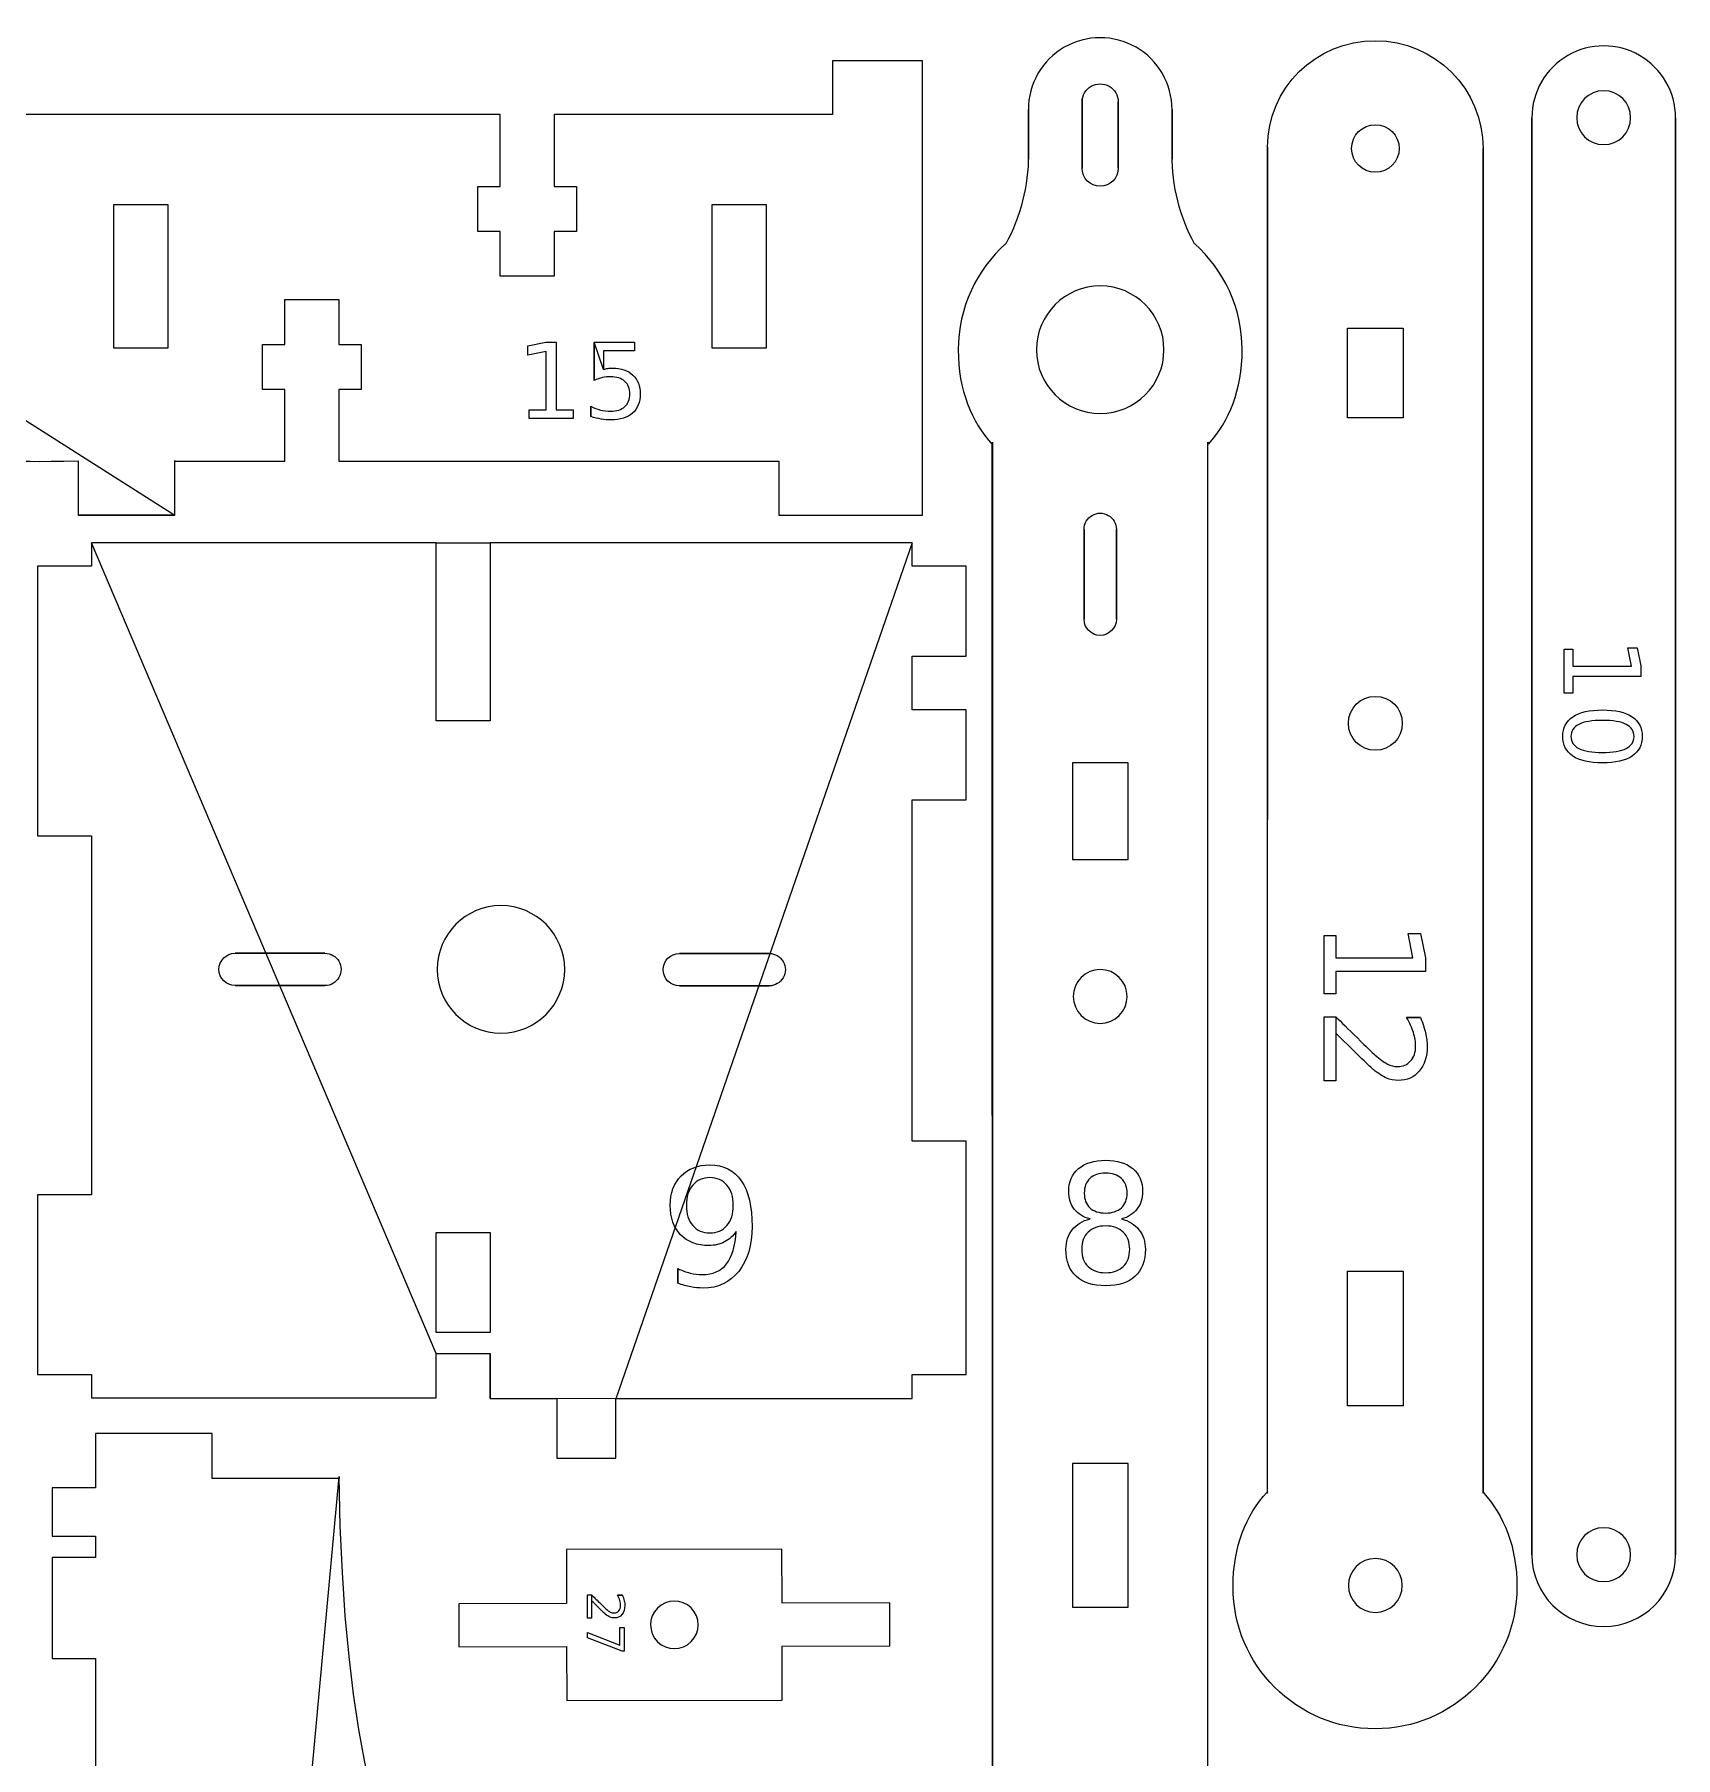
# Model space of a CAD drawing. Extents: x 6 to 931, y 6 to 506.
# Drawn here: x 237.4 to 498, y 232.1 to 505.8 of the extents above; entities that cross this region are included whole.
import ezdxf

# ---------------------------------------------------------------- set-up
doc = ezdxf.new("R2010")
doc.units = 0
doc.layers.add('MeArm1.0', color=7, linetype='CONTINUOUS')

msp = doc.modelspace()

# ---------------------------------------------------------------- linework, layer by layer
at = {"layer": 'MeArm1.0', "color": 5}
for points in [[(224.00384, 452.05032), (259.64, 429.41661), (259.639, 429.54184), (259.639, 438.09878), (259.64, 437.97355), (277.12428, 437.97355), (277.12428, 449.38268), (273.55886, 449.38268), (273.55886, 456.51353), (277.12428, 456.51353), (277.12428, 463.64419), (285.68104, 463.64419), (285.68104, 456.51353), (289.24646, 456.51353), (289.24646, 449.38268), (285.68104, 449.38268), (285.68104, 437.97355), (355.553, 437.97355), (355.553, 429.41661), (378.37145, 429.41661), (378.37145, 501.57996), (364.10994, 501.57996), (364.10994, 493.02302), (319.89986, 493.02302), (319.89986, 481.61388), (323.46529, 481.61388), (323.46529, 474.48322), (319.89986, 474.48322), (319.89986, 467.35237), (311.34292, 467.35237), (311.34292, 474.48322), (307.7775, 474.48322), (307.7775, 481.61388), (311.34292, 481.61388), (311.34292, 493.02302), (228.62642, 493.02302)], [(411.03256, 374.76309), (411.03256, 390.08888), (402.19157, 390.08888), (402.19157, 374.76309), (411.03256, 374.76309)], [(454.73131, 309.37954), (454.73131, 287.98737), (445.8894, 287.98737), (445.8894, 309.37954), (454.73131, 309.37954)], [(272.14043, 129.00447), (285.73909, 276.75257), (285.73909, 276.46797), (265.57987, 276.46797), (265.57987, 283.59882), (247.04062, 283.59882), (247.04062, 274.98017), (240.19492, 274.98017), (240.19492, 267.27921), (247.04062, 267.27921), (247.04062, 263.9177), (240.19492, 263.9177), (240.19492, 247.88343), (247.04062, 247.88343), (247.04062, 226.58947)], [(321.86211, 256.59664), (304.74823, 256.55834), (304.76463, 249.71282), (321.87833, 249.75152), (321.89803, 241.19458), (356.12507, 241.27128), (356.10587, 249.82822), (373.21957, 249.86642), (373.20497, 256.71157), (356.09126, 256.67327), (356.07206, 265.23076), (321.84502, 265.15376), (321.86362, 256.59682)]]:
    msp.add_lwpolyline(points, dxfattribs=at)
for points in [[(403.76005, 495.56907), (403.76005, 495.05263)], [(403.76005, 484.4993), (403.76005, 495.56907), (403.76005, 495.56907)], [(395.20303, 493.83613), (395.20303, 485.95336), (395.20311, 485.95333)], [(409.46462, 495.05263), (409.46462, 484.4993)], [(418.02148, 486.62716), (418.02148, 485.95336), (418.02148, 493.83613)], [(475.16363, 492.53725), (475.16363, 264.35455)], [(497.98153, 264.35455), (497.98153, 492.53725)], [(450.31008, 491.4266), (450.31008, 491.4266)], [(433.10273, 274.30235), (433.19633, 274.14043), (433.19733, 487.87377)], [(467.42346, 487.64759), (467.42346, 274.14043), (467.43626, 274.26311)], [(486.5724, 488.25878), (486.5724, 488.25878)], [(395.20311, 485.95333), (395.20311, 486.62713)], [(258.52625, 455.94269), (249.96949, 455.94269), (249.96949, 478.76114), (258.52625, 478.76114), (258.52625, 455.94269), (258.52625, 455.94269)], [(353.56282, 455.94269), (345.00587, 455.94269), (345.00587, 478.76114), (353.56282, 478.76114), (353.56282, 455.94269), (353.56282, 455.94269)], [(391.63787, 472.53338), (391.57557, 472.48828)], [(421.62922, 472.50581), (421.58672, 472.53341)], [(454.58855, 459.12457), (454.73131, 459.12457), (454.73131, 444.86306), (454.58855, 444.86306), (446.03161, 444.86306), (445.8894, 444.86306), (445.8894, 459.12457), (446.03161, 459.12457), (454.58855, 459.12457), (454.58855, 459.12457)], [(406.61225, 445.56589), (406.61225, 445.56589)], [(389.46235, 440.63533), (389.49845, 441.01686), (389.49845, 227.50916)], [(423.72604, 441.01632), (423.79684, 440.67476)], [(244.31403, 429.41661), (259.64, 429.41661), (259.64, 429.41661)], [(404.0452, 412.90733), (404.0452, 427.16884)], [(409.17893, 427.16884), (409.17893, 412.90733), (409.17893, 412.90733)], [(246.39444, 425.02076), (246.39444, 421.31258), (237.8375, 421.31258), (237.8375, 378.52859), (246.39444, 378.52859), (246.39444, 321.48274), (237.8375, 321.48274), (237.8375, 292.95972), (246.39444, 292.95972), (246.39444, 289.25209), (301.15785, 289.25209), (301.15785, 296.29531)], [(309.71515, 425.02076), (309.71515, 396.78197), (301.15821, 396.78197), (301.15821, 425.02076)], [(329.70692, 289.10349), (329.71792, 289.17909), (376.74369, 289.17909), (376.74405, 289.25209), (376.74405, 292.95972), (385.30045, 292.95972), (385.30045, 330.03968), (376.74405, 330.03968), (376.74405, 384.23316), (385.30045, 384.23316), (385.30045, 398.49467), (376.74405, 398.49467), (376.74405, 407.05107), (385.30045, 407.05107), (385.30045, 421.31258), (376.74405, 421.31258), (376.74405, 425.02076)], [(450.31008, 400.65317), (450.31008, 400.65317)], [(269.22398, 359.86046), (283.48549, 359.86046)], [(339.78215, 359.82267), (354.04348, 359.82267)], [(301.31224, 357.29378), (301.31224, 357.29378)], [(283.48549, 354.72655), (269.22398, 354.72655), (269.22398, 354.72655)], [(354.04348, 354.68876), (339.78215, 354.68876), (339.78215, 354.68876)], [(406.61225, 348.72242), (406.61225, 348.72242)], [(301.15871, 299.65627), (301.15871, 315.49357), (309.71547, 315.49357), (309.71547, 299.65627), (309.71547, 299.65627)], [(309.71461, 296.29531), (309.71461, 289.17907)], [(320.30573, 289.17907), (320.29473, 289.10347), (320.29473, 279.69127), (329.70693, 279.69127), (329.70693, 289.10347), (329.70692, 289.10349)], [(410.89072, 256.03146), (411.03311, 256.03146), (411.03311, 278.84991), (410.89072, 278.84991), (402.33396, 278.84991), (402.19102, 278.84991), (402.19102, 256.03146), (402.33396, 256.03146), (410.89072, 256.03146), (410.89072, 256.03146)], [(433.10224, 274.30235), (433.10273, 274.30235)], [(497.98153, 264.35455), (497.98153, 264.35455)], [(486.5724, 260.07608), (486.5724, 260.07608)], [(450.31008, 255.18642), (450.31008, 255.18642)], [(341.66152, 250.54496), (341.66207, 250.54632)]]:
    msp.add_lwpolyline(points, close=True, dxfattribs=at)
at = {"layer": 'MeArm1.0', "color": 7}
for points in [[(315.93823, 446.16015), (318.61349, 446.16015), (318.61349, 455.39384), (315.70313, 454.81015), (315.70313, 456.30181), (318.59727, 456.8855), (320.23485, 456.8855), (320.23485, 446.16015), (322.91011, 446.16015), (322.91011, 444.78198), (315.93823, 444.78198), (315.93823, 446.16015), (315.93823, 446.16015)], [(326.24202, 450.80541), (326.24202, 456.88554), (326.24202, 456.8855)], [(326.24202, 456.8855), (332.67075, 456.8855), (332.67075, 455.50734), (327.74179, 455.50734), (327.74179, 452.54023)], [(325.73129, 445.06576), (325.73129, 446.71145)], [(481.69229, 408.14503), (481.69229, 405.45625), (490.97263, 405.45625), (490.38599, 408.38131), (491.88519, 408.38131), (492.47183, 405.47255), (492.47183, 403.82669), (481.69229, 403.82669), (481.69229, 401.13792), (480.30716, 401.13792), (480.30716, 408.14503), (481.69229, 408.14503), (481.69229, 408.14503)], [(491.38817, 394.28562), (491.38817, 394.28562)], [(492.69182, 394.28562), (492.69182, 394.28562)], [(444.02126, 362.67892), (444.02126, 359.13047), (456.26879, 359.13047), (455.49458, 362.99076), (457.47311, 362.99076), (458.24732, 359.15198), (458.24732, 356.9799), (444.02126, 356.9799), (444.02126, 353.43145), (442.19327, 353.43145), (442.19327, 362.67892), (444.02126, 362.67892), (444.02126, 362.67892)], [(444.02126, 347.16252), (444.02126, 339.58173), (442.19327, 339.58173), (442.19327, 349.77547), (444.02126, 349.77547)], [(455.27953, 349.66794), (457.47311, 349.66794)], [(444.02126, 347.16252), (444.02126, 347.16252)], [(404.080181, 321.769975), (404.080181, 321.769975)], [(404.991068, 317.666861), (404.991068, 317.666861)], [(344.6188, 315.44309), (344.6188, 315.44309)], [(407.477529, 316.560692), (407.477529, 316.560692)], [(339.54495, 307.45368), (339.54495, 309.77603)], [(339.54495, 307.45368), (339.54495, 307.45368)], [(325.83124, 257.0339), (325.83124, 254.27441), (325.16583, 254.27441), (325.16583, 257.98505), (325.83124, 257.98505)], [(329.92939, 257.94591), (330.72788, 257.94591)], [(325.83119, 257.0339), (325.83124, 257.0339)], [(331.0097, 252.8105), (331.0097, 249.05289), (330.67308, 249.05289), (325.16583, 251.17438), (325.16583, 252.00027), (330.34429, 250.00404), (330.34429, 252.8105), (331.0097, 252.8105), (331.0097, 252.8105)]]:
    msp.add_lwpolyline(points, close=True, dxfattribs=at)
at = {"layer": 'MeArm1.0', "color": 5}
for points in [[(400.9076, 503.71713), (397.37796, 501.67875), (395.20303, 497.91216), (395.20303, 493.83613)], [(412.31692, 503.71713), (408.78709, 505.75495), (404.43779, 505.75495), (400.9076, 503.71713)], [(418.02148, 493.83613), (418.02148, 497.91216), (415.84711, 501.67875), (412.31692, 503.71713)], [(433.19733, 487.87377), (433.19733, 497.3254), (440.85794, 504.76129), (450.30957, 504.76129)], [(450.30957, 504.76129), (459.7612, 504.76129), (467.42346, 497.09922), (467.42346, 487.64759)], [(492.27696, 502.41769), (488.74732, 504.45607), (484.39838, 504.45607), (480.86783, 502.41769)], [(480.86783, 502.41769), (477.33818, 500.37986), (475.16363, 496.61327), (475.16363, 492.53725)], [(497.98153, 492.53725), (497.98153, 496.61327), (495.80715, 500.37986), (492.27696, 502.41769)], [(405.18615, 497.52292), (406.06897, 498.03279), (407.15625, 498.03279), (408.03852, 497.52292)], [(403.76005, 495.05263), (403.76005, 496.072), (404.30388, 497.01324), (405.18615, 497.52292)], [(408.03852, 497.52292), (408.92135, 497.01324), (409.46462, 496.072), (409.46462, 495.05263)], [(486.57294, 496.81554), (484.20962, 496.81554), (482.29447, 494.90038), (482.29392, 492.53725)], [(490.85087, 492.53725), (490.85123, 494.90038), (488.93571, 496.81554), (486.57294, 496.81554)], [(482.29392, 492.53725), (482.29392, 490.17448), (484.20962, 488.25878), (486.5724, 488.25878)], [(486.5724, 488.25878), (488.93571, 488.25878), (490.85087, 490.17448), (490.85087, 492.53725)], [(446.53107, 487.64759), (446.53107, 489.73453), (448.22315, 491.4266), (450.31008, 491.4266)], [(450.31008, 491.4266), (452.39757, 491.4266), (454.08964, 489.73453), (454.08964, 487.64759)], [(450.31063, 483.86858), (448.22315, 483.86804), (446.53162, 485.56066), (446.53107, 487.64759)], [(454.08964, 487.64759), (454.08964, 485.56066), (452.39757, 483.86858), (450.31063, 483.86858)], [(395.20311, 486.62713), (395.20311, 481.79698), (393.97673, 476.76001), (391.63787, 472.53338)], [(406.61225, 481.64747), (405.03719, 481.64693), (403.76005, 482.92406), (403.76005, 484.4993)], [(409.46462, 484.4993), (409.46462, 482.92406), (408.18749, 481.64747), (406.61225, 481.64747)], [(421.58672, 472.53341), (419.24842, 476.76004), (418.02148, 481.79701), (418.02148, 486.62716)], [(391.57557, 472.48828), (386.96814, 468.36042), (384.06867, 462.36395), (384.06867, 455.69167)], [(429.15584, 455.69112), (429.15639, 462.37381), (426.24815, 468.37758), (421.62922, 472.50581)], [(406.61225, 465.81711), (401.01995, 465.81711), (396.487, 461.28343), (396.487, 455.69168)], [(416.73768, 455.69113), (416.73822, 461.28343), (412.20418, 465.81711), (406.61225, 465.81711)], [(384.06867, 455.69167), (384.06867, 449.29122), (386.16911, 444.27268), (389.46235, 440.63533)], [(396.487, 455.69168), (396.487, 450.09938), (401.01995, 445.56589), (406.61225, 445.56589)], [(406.61225, 445.56589), (412.20418, 445.56589), (416.73768, 450.09938), (416.73768, 455.69113)], [(423.79684, 440.67476), (427.06982, 444.30901), (429.15584, 449.31495), (429.15584, 455.69112)], [(229.59449, 443.43806), (229.82998, 437.41567), (231.41508, 437.89852), (244.31403, 438.04036)], [(423.72604, 227.50861), (423.72604, 227.50916), (423.72604, 441.01632), (423.72604, 441.01632)], [(244.31403, 438.04036), (244.31403, 435.49176), (244.31403, 432.50758), (244.31403, 429.41661)], [(405.32854, 429.39178), (406.12282, 429.85035), (407.10185, 429.85035), (407.89559, 429.39178)], [(404.0452, 427.16884), (404.0452, 428.0858), (404.53462, 428.93339), (405.32854, 429.39178)], [(407.89559, 429.39178), (408.69005, 428.93339), (409.17893, 428.0858), (409.17893, 427.16884)], [(301.15821, 425.02076), (301.15785, 425.02076), (246.39444, 425.02076), (246.39444, 425.02076)], [(376.74405, 425.02076), (376.74405, 425.02076), (309.71461, 425.02076), (309.71515, 425.02076)], [(406.61225, 410.34011), (405.19455, 410.34011), (404.0452, 411.48945), (404.0452, 412.90733)], [(409.17893, 412.90733), (409.17893, 411.48945), (408.03013, 410.34011), (406.61225, 410.34011)], [(446.03161, 396.3747), (446.03161, 398.73801), (447.94731, 400.65317), (450.31008, 400.65317)], [(450.31008, 400.65317), (452.6734, 400.65317), (454.58855, 398.73801), (454.58855, 396.37524)], [(450.31063, 392.09677), (447.94731, 392.09622), (446.03216, 394.01192), (446.03161, 396.3747)], [(454.58855, 396.37524), (454.5891, 394.01192), (452.6734, 392.09677), (450.31063, 392.09677)], [(311.43821, 367.41903), (305.84592, 367.41903), (301.31224, 362.88553), (301.31224, 357.29378)], [(321.56346, 357.29378), (321.56346, 362.88553), (317.02996, 367.41903), (311.43821, 367.41903)], [(266.65729, 357.29378), (266.65729, 358.71111), (267.80609, 359.86046), (269.22398, 359.86046)], [(283.48549, 359.86046), (284.40244, 359.86046), (285.25003, 359.3714), (285.7086, 358.57712)], [(285.7086, 358.57712), (286.16699, 357.78265), (286.16699, 356.80418), (285.7086, 356.00989)], [(337.21492, 357.25544), (337.21492, 358.67333), (338.36427, 359.82267), (339.78215, 359.82267)], [(354.04348, 359.82267), (354.96044, 359.82267), (355.80766, 359.33307), (356.26659, 358.53879)], [(356.26659, 358.53879), (356.72517, 357.74505), (356.72517, 356.76584), (356.26659, 355.97156)], [(269.22398, 354.72655), (267.80609, 354.72655), (266.65675, 355.8759), (266.65729, 357.29378)], [(285.7086, 356.00989), (285.25003, 355.21561), (284.40244, 354.72655), (283.48549, 354.72655)], [(301.31224, 357.29378), (301.31224, 351.70148), (305.84592, 347.16835), (311.43767, 347.16835)], [(311.43767, 347.16835), (317.02996, 347.1678), (321.56346, 351.70148), (321.56346, 357.29378)], [(339.78215, 354.68876), (338.36427, 354.68876), (337.21492, 355.83756), (337.21492, 357.25544)], [(356.26659, 355.97156), (355.80766, 355.17782), (354.96044, 354.68876), (354.04348, 354.68876)], [(406.61225, 357.27826), (404.24948, 357.27881), (402.33432, 355.36366), (402.33396, 353.00089)], [(410.89017, 353.00034), (410.89072, 355.36366), (408.97502, 357.27826), (406.61225, 357.27826)], [(402.33396, 353.00089), (402.33396, 350.63702), (404.24948, 348.72242), (406.61225, 348.72242)], [(406.61225, 348.72242), (408.97502, 348.72242), (410.89017, 350.63702), (410.89017, 353.00034)], [(309.71547, 299.65627), (309.71492, 299.65627), (301.15871, 299.65627), (301.15871, 299.65627)], [(301.15785, 296.29531), (301.15785, 296.29531), (309.71406, 296.29531), (309.71461, 296.29531)], [(309.71461, 289.17907), (309.71406, 289.17907), (320.30573, 289.17907), (320.30573, 289.17907)], [(323.59143, 185.44298), (314.51403, 188.97098), (286.8941, 190.46133), (285.73909, 276.75257)], [(427.70801, 259.24601), (427.70801, 265.64665), (429.80846, 270.66555), (433.10224, 274.30235)], [(467.43626, 274.26311), (470.70941, 270.62941), (472.79525, 265.62329), (472.79525, 259.24711)], [(486.57294, 268.63302), (484.20962, 268.63302), (482.29447, 266.71732), (482.29392, 264.35455)], [(490.85087, 264.35455), (490.85123, 266.71732), (488.93571, 268.63302), (486.57294, 268.63302)], [(450.31063, 263.74282), (447.94731, 263.74336), (446.03216, 261.82766), (446.03216, 259.46489)], [(454.58855, 259.46489), (454.58855, 261.82766), (452.6734, 263.74282), (450.31063, 263.74282)], [(475.16363, 264.35455), (475.16363, 258.05322), (480.27161, 252.94541), (486.5724, 252.94541)], [(482.29392, 264.35455), (482.29392, 261.99178), (484.20962, 260.07608), (486.5724, 260.07608)], [(486.5724, 252.94541), (492.87354, 252.94541), (497.98153, 258.05322), (497.98153, 264.35455)], [(486.5724, 260.07608), (488.93571, 260.07608), (490.85087, 261.99178), (490.85087, 264.35455)], [(341.64927, 255.89071), (340.17023, 257.36354), (337.77698, 257.35788), (336.30433, 255.87791)], [(450.25209, 236.70249), (437.80131, 236.70194), (427.70801, 246.79633), (427.70801, 259.24601)], [(446.03216, 259.46489), (446.03216, 257.10212), (447.94731, 255.18642), (450.31008, 255.18642)], [(472.79525, 259.24711), (472.79625, 246.79633), (462.70195, 236.70249), (450.25209, 236.70249)], [(450.31008, 255.18642), (452.6734, 255.18642), (454.58855, 257.10212), (454.58855, 259.46489)], [(336.30433, 255.87791), (334.8315, 254.39905), (334.83771, 252.00634), (336.31713, 250.53406)], [(341.66207, 250.54632), (343.13417, 252.02535), (343.12906, 254.41806), (341.64927, 255.89071)], [(336.31713, 250.53406), (337.79598, 249.06087), (340.18888, 249.06653), (341.66152, 250.54496)]]:
    msp.add_open_spline(points, degree=3, dxfattribs=at)
at = {"layer": 'MeArm1.0', "color": 7}
for points in [[(327.74179, 452.54023), (327.97959, 452.621297), (328.21739, 452.680747), (328.45519, 452.71858)], [(328.45519, 452.71858), (328.69299, 452.761847), (328.93079, 452.78348), (329.16859, 452.78348)], [(329.16859, 452.78348), (330.51973, 452.78348), (331.589833, 452.413267), (332.3789, 451.67284)], [(332.3789, 451.67284), (333.167967, 450.932413), (333.5625, 449.929867), (333.5625, 448.6652)], [(327.57155, 451.25939), (327.139183, 451.16211), (326.696007, 451.010783), (326.24202, 450.80541)], [(328.88485, 451.40531), (328.447083, 451.40531), (328.009317, 451.35667), (327.57155, 451.25939)], [(331.10613, 450.66759), (330.56027, 451.159403), (329.819843, 451.40531), (328.88485, 451.40531)], [(331.92492, 448.6652), (331.92492, 449.508313), (331.65199, 450.175777), (331.10613, 450.66759)], [(325.73129, 446.71145), (326.217703, 446.44663), (326.72033, 446.249363), (327.23917, 446.11965)], [(327.23917, 446.11965), (327.758003, 445.989943), (328.306563, 445.92509), (328.88485, 445.92509)], [(328.88485, 445.92509), (329.819843, 445.92509), (330.56027, 446.170997), (331.10613, 446.66281)], [(331.10613, 446.66281), (331.65199, 447.154623), (331.92492, 447.822087), (331.92492, 448.6652)], [(333.5625, 448.6652), (333.5625, 447.3627), (333.15716, 446.349343), (332.34648, 445.62513)], [(327.36077, 444.67663), (326.836523, 444.763103), (326.293363, 444.892813), (325.73129, 445.06576)], [(328.91728, 444.54692), (328.409253, 444.54692), (327.890417, 444.590157), (327.36077, 444.67663)], [(332.34648, 445.62513), (331.535793, 444.906323), (330.392727, 444.54692), (328.91728, 444.54692)], [(480.07087, 394.28562), (480.07087, 395.649013), (480.608627, 396.69193), (481.68414, 397.41437)], [(481.68414, 397.41437), (482.76508, 398.131377), (484.329457, 398.48988), (486.37727, 398.48988)], [(486.37727, 396.83588), (484.70969, 396.83588), (483.457647, 396.624037), (482.62114, 396.20035)], [(486.37727, 398.48988), (488.430517, 398.48988), (489.994897, 398.131377), (491.07041, 397.41437)], [(490.13341, 396.20035), (489.302337, 396.624037), (488.05029, 396.83588), (486.37727, 396.83588)], [(491.07041, 397.41437), (492.15135, 396.69193), (492.69182, 395.649013), (492.69182, 394.28562)], [(481.68414, 391.16501), (480.608627, 391.882017), (480.07087, 392.92222), (480.07087, 394.28562)], [(482.62114, 396.20035), (481.79006, 395.77123), (481.37452, 395.132987), (481.37452, 394.28562)], [(481.37452, 394.28562), (481.37452, 393.432813), (481.79006, 392.794567), (482.62114, 392.37088)], [(491.38817, 394.28562), (491.38817, 395.132987), (490.969917, 395.77123), (490.13341, 396.20035)], [(490.13341, 392.37088), (490.969917, 392.794567), (491.38817, 393.432813), (491.38817, 394.28562)], [(492.69182, 394.28562), (492.69182, 392.92222), (492.15135, 391.882017), (491.07041, 391.16501)], [(482.62114, 392.37088), (483.457647, 391.941767), (484.70969, 391.72721), (486.37727, 391.72721)], [(486.37727, 391.72721), (488.05029, 391.72721), (489.302337, 391.941767), (490.13341, 392.37088)], [(486.37727, 390.08135), (484.329457, 390.08135), (482.76508, 390.44257), (481.68414, 391.16501)], [(491.07041, 391.16501), (489.994897, 390.44257), (488.430517, 390.08135), (486.37727, 390.08135)], [(444.02126, 349.77547), (444.87432, 348.951077), (446.01771, 347.82919), (447.45143, 346.40981)], [(456.35481, 347.24854), (456.11825, 348.00124), (455.759823, 348.807707), (455.27953, 349.66794)], [(457.47311, 349.66794), (457.82437, 348.793373), (458.08961, 347.976153), (458.26883, 347.21628)], [(448.18262, 343.09793), (447.19336, 344.058517), (445.80624, 345.41338), (444.02126, 347.16252)], [(447.45143, 346.40981), (448.892317, 344.983263), (449.820647, 344.08719), (450.23642, 343.72159)], [(455.90319, 342.75383), (456.440837, 343.348823), (456.70966, 344.126617), (456.70966, 345.08721)], [(456.70966, 345.08721), (456.70966, 345.768223), (456.591377, 346.488667), (456.35481, 347.24854)], [(458.53765, 345.13022), (458.53765, 343.467107), (458.12187, 342.140917), (457.29031, 341.15165)], [(458.26883, 347.21628), (458.448043, 346.456407), (458.53765, 345.761053), (458.53765, 345.13022)], [(449.98911, 341.38822), (449.781217, 341.567433), (449.179053, 342.137337), (448.18262, 343.09793)], [(450.23642, 343.72159), (451.0178, 343.026237), (451.67731, 342.542357), (452.21495, 342.26995)], [(452.21495, 342.26995), (452.759763, 341.990377), (453.293823, 341.85059), (453.81713, 341.85059)], [(453.81713, 341.85059), (454.670197, 341.85059), (455.36555, 342.15167), (455.90319, 342.75383)], [(452.07517, 340.04411), (451.487343, 340.287843), (450.79199, 340.73588), (449.98911, 341.38822)], [(453.95692, 339.66776), (453.297413, 339.66776), (452.670163, 339.79321), (452.07517, 340.04411)], [(457.29031, 341.15165), (456.458757, 340.16239), (455.347627, 339.66776), (453.95692, 339.66776)], [(340.04981, 324.49272), (341.194163, 325.662313), (342.71716, 326.24711), (344.6188, 326.24711)], [(344.6188, 326.24711), (346.798113, 326.24711), (348.459943, 325.409883), (349.60429, 323.73543)], [(401.606026, 322.014358), (401.606026, 323.549274), (402.127119, 324.76263), (403.169304, 325.654425)], [(403.169304, 325.654425), (404.219687, 326.546219), (405.655762, 326.992117), (407.477529, 326.992117)], [(407.477529, 326.992117), (409.307501, 326.992117), (410.743579, 326.546219), (411.785764, 325.654425)], [(411.785764, 325.654425), (412.827943, 324.76263), (413.349033, 323.549274), (413.349033, 322.014358)], [(338.33328, 319.83538), (338.33328, 321.77068), (338.905457, 323.323127), (340.04981, 324.49272)], [(341.89255, 323.04124), (341.227817, 322.258707), (340.89545, 321.190087), (340.89545, 319.83538)], [(344.6188, 324.22767), (343.474447, 324.22767), (342.565697, 323.832193), (341.89255, 323.04124)], [(347.33242, 323.04124), (346.667687, 323.832193), (345.763147, 324.22767), (344.6188, 324.22767)], [(348.34214, 319.83538), (348.34214, 321.190087), (348.005567, 322.258707), (347.33242, 323.04124)], [(349.60429, 323.73543), (350.757057, 322.06939), (351.33344, 319.64606), (351.33344, 316.46544)], [(404.966445, 324.098069), (404.375602, 323.540698), (404.080181, 322.764666), (404.080181, 321.769975)], [(407.477529, 324.934125), (406.402527, 324.934125), (405.565498, 324.655439), (404.966445, 324.098069)], [(409.976307, 324.098069), (409.377254, 324.655439), (408.544328, 324.934125), (407.477529, 324.934125)], [(410.887184, 321.769975), (410.887184, 322.764666), (410.583559, 323.540698), (409.976307, 324.098069)], [(402.49229, 319.223217), (401.901447, 319.986382), (401.606026, 320.916762), (401.606026, 322.014358)], [(404.080181, 321.769975), (404.080181, 320.775276), (404.375602, 319.999241), (404.966445, 319.44187)], [(409.976307, 319.44187), (410.583559, 319.999241), (410.887184, 320.775276), (410.887184, 321.769975)], [(413.349033, 322.014358), (413.349033, 320.916762), (413.049509, 319.986382), (412.450462, 319.223217)], [(339.97408, 315.1528), (338.880213, 316.297147), (338.33328, 317.858007), (338.33328, 319.83538)], [(340.89545, 319.83538), (340.89545, 318.472253), (341.227817, 317.399423), (341.89255, 316.61689)], [(347.33242, 316.61689), (348.005567, 317.399423), (348.34214, 318.472253), (348.34214, 319.83538)], [(402.184559, 315.956159), (402.857464, 316.805075), (403.792967, 317.375309), (404.991068, 317.666861)], [(404.991068, 317.666861), (403.924269, 317.941259), (403.091343, 318.460045), (402.49229, 319.223217)], [(404.966445, 319.44187), (405.565498, 318.884499), (406.402527, 318.605814), (407.477529, 318.605814)], [(407.477529, 318.605814), (408.544328, 318.605814), (409.377254, 318.884499), (409.976307, 319.44187)], [(412.450462, 319.223217), (411.85962, 318.460045), (411.034901, 317.941259), (409.976307, 317.666861)], [(409.976307, 317.666861), (411.174401, 317.375309), (412.105799, 316.805075), (412.7705, 315.956159)], [(344.45472, 313.44889), (342.569907, 313.44889), (341.07636, 314.01686), (339.97408, 315.1528)], [(341.89255, 316.61689), (342.565697, 315.834357), (343.474447, 315.44309), (344.6188, 315.44309)], [(344.6188, 315.44309), (345.763147, 315.44309), (346.667687, 315.834357), (347.33242, 316.61689)], [(348.79652, 315.69552), (348.308487, 314.971887), (347.690033, 314.41654), (346.94116, 314.02948)], [(347.26931, 310.53332), (348.161237, 311.66926), (348.670307, 313.389993), (348.79652, 315.69552)], [(351.33344, 316.46544), (351.33344, 313.495173), (350.626637, 311.122327), (349.21303, 309.3469)], [(401.1752, 312.843447), (401.1752, 314.069666), (401.511653, 315.107236), (402.184559, 315.956159)], [(404.683337, 315.57028), (404.010431, 314.910012), (403.673978, 314.001068), (403.673978, 312.843447)], [(407.477529, 316.560692), (406.295844, 316.560692), (405.364447, 316.230554), (404.683337, 315.57028)], [(410.271722, 315.57028), (409.598816, 316.230554), (408.667419, 316.560692), (407.477529, 316.560692)], [(411.293387, 312.843447), (411.293387, 314.001068), (410.952832, 314.910012), (410.271722, 315.57028)], [(412.7705, 315.956159), (413.443405, 315.107236), (413.779858, 314.069666), (413.779858, 312.843447)], [(346.94116, 314.02948), (346.19228, 313.64242), (345.363467, 313.44889), (344.45472, 313.44889)], [(402.800021, 308.560268), (401.716807, 309.55496), (401.1752, 310.982686), (401.1752, 312.843447)], [(403.673978, 312.843447), (403.673978, 311.685833), (404.010431, 310.776889), (404.683337, 310.116614)], [(410.271722, 310.116614), (410.952832, 310.785462), (411.293387, 311.694406), (411.293387, 312.843447)], [(413.779858, 312.843447), (413.779858, 310.982686), (413.234149, 309.55496), (412.142731, 308.560268)], [(339.54495, 309.77603), (340.184437, 309.473117), (340.83234, 309.241723), (341.48866, 309.08185)], [(343.41975, 308.84204), (345.102623, 308.84204), (346.38581, 309.4058), (347.26931, 310.53332)], [(349.21303, 309.3469), (347.807837, 307.579887), (345.91461, 306.69638), (343.53335, 306.69638)], [(404.683337, 310.116614), (405.364447, 309.456346), (406.295844, 309.126212), (407.477529, 309.126212)], [(407.477529, 309.126212), (408.659215, 309.126212), (409.590612, 309.456346), (410.271722, 310.116614)], [(341.58963, 306.88571), (340.933317, 307.011923), (340.251757, 307.201247), (339.54495, 307.45368)], [(341.48866, 309.08185), (342.14498, 308.921977), (342.788677, 308.84204), (343.41975, 308.84204)], [(343.53335, 306.69638), (342.893857, 306.69638), (342.24595, 306.75949), (341.58963, 306.88571)], [(407.477529, 307.06822), (405.450608, 307.06822), (403.891439, 307.56557), (402.800021, 308.560268)], [(412.142731, 308.560268), (411.059518, 307.56557), (409.50445, 307.06822), (407.477529, 307.06822)], [(325.83124, 257.98505), (326.141767, 257.684963), (326.557977, 257.276583), (327.07987, 256.75991)], [(330.32081, 257.06522), (330.234697, 257.339207), (330.104223, 257.63277), (329.92939, 257.94591)], [(330.72788, 257.94591), (330.85574, 257.627557), (330.95229, 257.330077), (331.01753, 257.05347)], [(327.34598, 255.55434), (326.985873, 255.904007), (326.480943, 256.397193), (325.83119, 257.0339)], [(327.07987, 256.75991), (327.60437, 256.24063), (327.942293, 255.914447), (328.09364, 255.78136)], [(328.00356, 254.93199), (327.927887, 254.99719), (327.708693, 255.20464), (327.34598, 255.55434)], [(328.76291, 254.44272), (328.548937, 254.53144), (328.29582, 254.69453), (328.00356, 254.93199)], [(328.09364, 255.78136), (328.378067, 255.528247), (328.618137, 255.35211), (328.81385, 255.25295)], [(328.81385, 255.25295), (329.012163, 255.151183), (329.206567, 255.1003), (329.39706, 255.1003)], [(329.39706, 255.1003), (329.707587, 255.1003), (329.960703, 255.209897), (330.15641, 255.42909)], [(330.66129, 254.84588), (330.35859, 254.485773), (329.954123, 254.30572), (329.44789, 254.30572)], [(330.15641, 255.42909), (330.352117, 255.645677), (330.44997, 255.928803), (330.44997, 256.27847)], [(330.44997, 256.27847), (330.44997, 256.526363), (330.406917, 256.788613), (330.32081, 257.06522)], [(331.11533, 256.29412), (331.11533, 255.688727), (330.963983, 255.20598), (330.66129, 254.84588)], [(331.01753, 257.05347), (331.08273, 256.77687), (331.11533, 256.523753), (331.11533, 256.29412)], [(329.44789, 254.30572), (329.207823, 254.30572), (328.979497, 254.351387), (328.76291, 254.44272)]]:
    msp.add_open_spline(points, degree=3, dxfattribs=at)

doc.saveas('drawing.dxf')
